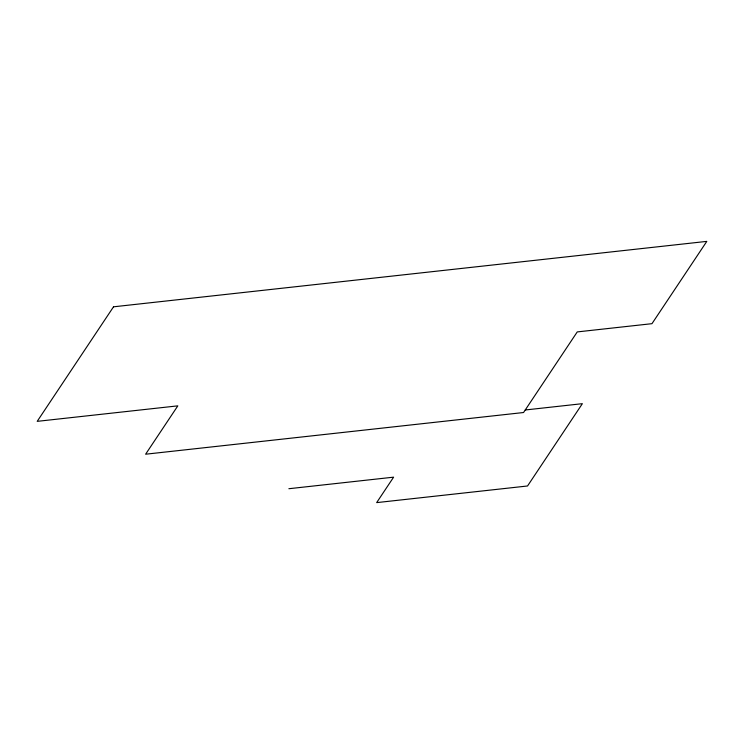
<?xml version="1.0" encoding="UTF-8"?>
<svg xmlns="http://www.w3.org/2000/svg" width="744" height="744" viewBox="0 0 744 744"><rect width="100%" height="100%" fill="white"/><g stroke="black" fill="none" stroke-linecap="round" stroke-linejoin="round"><path stroke-width="1.12" d="M525.245 409.981L582.375 403.676L527.543 485.981L376.659 502.619L393.613 477.164L288.877 488.715M113.516 306.816L37.2 421.355L177.825 405.852L145.61 454.212L523.553 412.52L577.251 331.917L651.967 323.677L706.8 241.382L113.516 306.816"/></g></svg>
